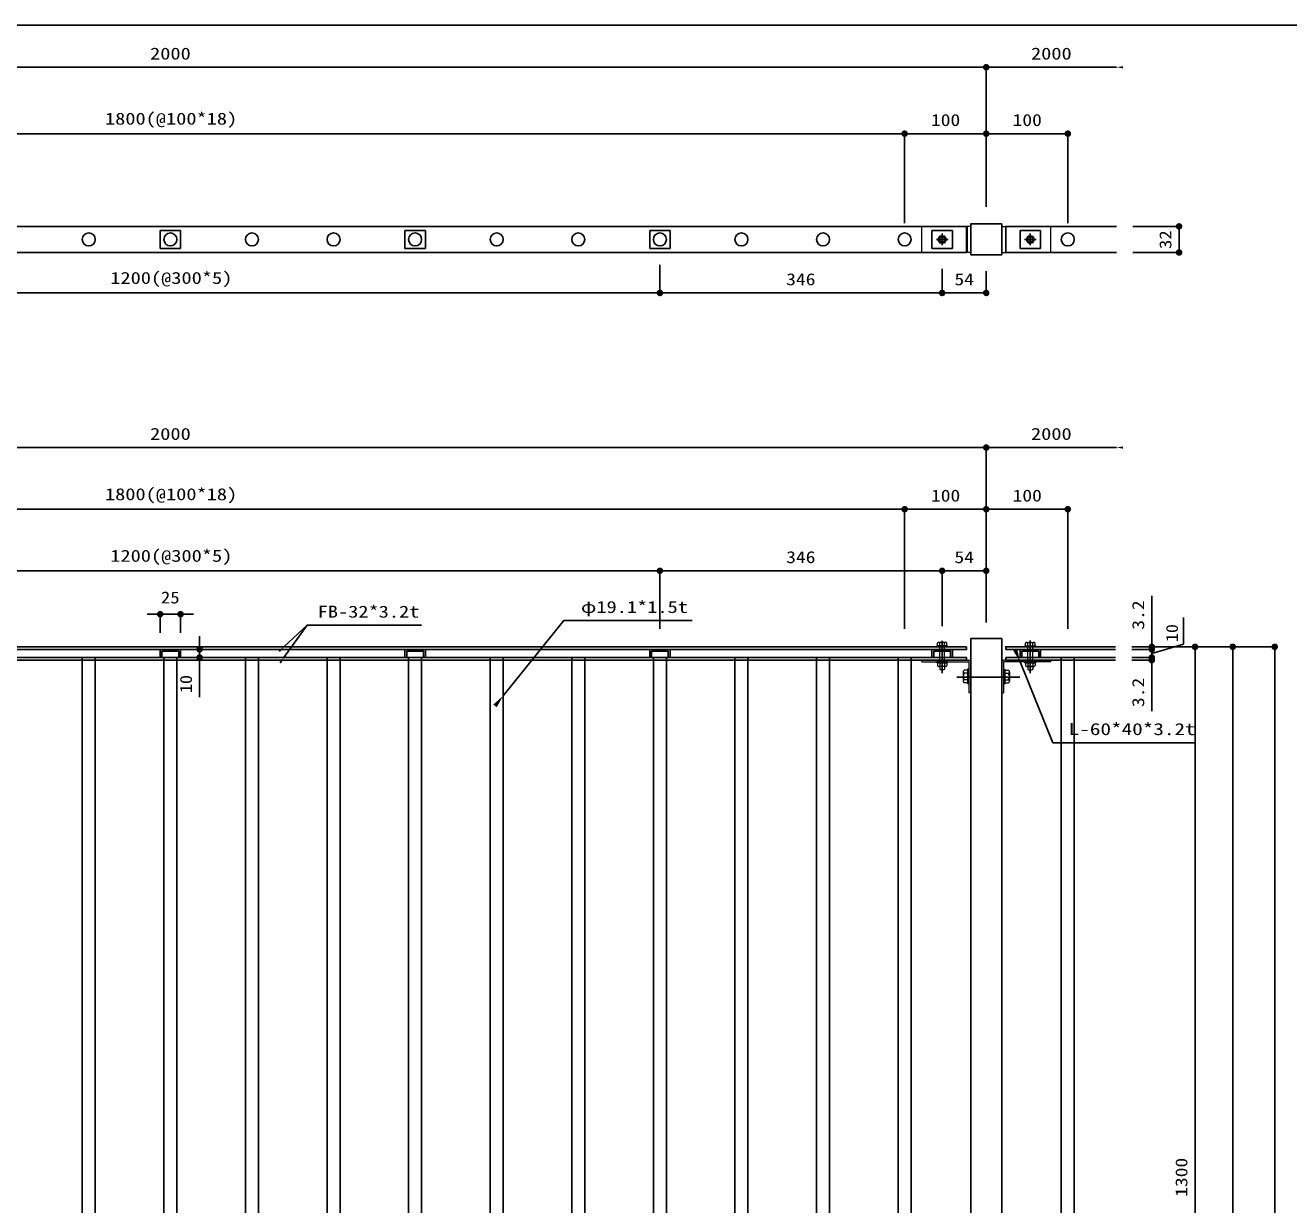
# Model space of a CAD drawing. Units: millimetres on the paper, scale 1:10. Extents: x -204 to 193, y -148 to 137.
# Drawn here: x -46.1 to 108.8, y -7.9 to 136.7 of the extents above; entities that cross this region are included whole.
import ezdxf
from ezdxf.enums import TextEntityAlignment as Align

# ---------------------------------------------------------------- set-up
doc = ezdxf.new("R2010")
doc.units = ezdxf.units.MM
doc.linetypes.add('CHAIN', pattern=[18.5, 12, -1.5, 3.5, -1.5])
doc.linetypes.add('DASHED_SPACED', pattern=[12, 6, -6])
for name, color, linetype, lineweight in [('0-1_0', 6, 'Continuous', 25), ('0-2_DIM1', 3, 'Continuous', 25), ('0-3_横桟', 2, 'Continuous', 25), ('0-4_文字', 7, 'Continuous', 25), ('0-6_ｾﾝﾀｰ', 1, 'CHAIN', 25), ('0-7_縦格子', 6, 'Continuous', 25), ('0-8_支柱', 60, 'Continuous', 25), ('0-A_下地', 30, 'Continuous', 9)]:
    doc.layers.add(name, color=color, linetype=linetype, lineweight=lineweight)
doc.styles.add('ＭＳ ゴシック', font='')
doc.styles.get('ＭＳ ゴシック').set_extended_font_data('MS Gothic')

# ---------------------------------------------------------------- blocks, each defined once
blk = doc.blocks.new('filled_dot')
at = {"color": 0, "linetype": 'Continuous', "lineweight": -2, "const_width": 1.25}
blk.add_lwpolyline([(-0.625, 0, 1), (0.625, 0, 1)], format="xyb", close=True, dxfattribs=at)
blk = doc.blocks.new('filled_arrow')
at = {"color": 0, "linetype": 'Continuous', "lineweight": -2}
blk.add_solid([(7.5, 1.25), (0, 0), (7.5, -1.25)], dxfattribs=at)

msp = doc.modelspace()

# ---------------------------------------------------------------- linework, layer by layer
at = {"layer": '0-1_0'}
msp.add_line((-203.738, 136.711), (193.168, 136.711), dxfattribs=at)
at = {"layer": '0-1_0', "color": 7}
msp.add_line((-14.357, 59.204), (-11.522, 63.159), dxfattribs=at)
msp.add_lwpolyline([(-14.357, 60.524), (-11.522, 63.159), (-10.722, 63.159), (2.489, 63.159)], dxfattribs=at)
at = {"layer": '0-2_DIM1'}
for p, q in [((71.724, 114.456), (71.724, 131.691)), ((71.724, 114.456), (71.724, 131.691)), ((-128.276, 131.566), (71.724, 131.566)), ((71.724, 131.566), (87.679, 131.566)), ((-118.276, 123.422), (61.724, 123.422)), ((61.724, 112.456), (61.724, 123.547)), ((61.724, 112.456), (61.724, 123.547)), ((61.724, 123.422), (71.724, 123.422)), ((71.724, 114.456), (71.724, 123.547)), ((71.724, 114.456), (71.724, 123.547)), ((71.724, 123.422), (81.724, 123.422)), ((81.724, 112.456), (81.724, 123.547)), ((89.679, 112.056), (95.487, 112.056)), ((95.362, 112.056), (95.362, 108.856)), ((89.679, 108.856), (95.487, 108.856)), ((31.724, 107.356), (31.724, 103.775)), ((31.724, 106.856), (31.724, 103.775)), ((66.324, 106.856), (66.324, 103.775)), ((66.324, 106.856), (66.324, 103.775)), ((71.724, 106.556), (71.724, 103.775)), ((-88.276, 103.9), (31.724, 103.9)), ((31.724, 103.9), (66.324, 103.9)), ((66.324, 103.9), (71.724, 103.9)), ((-128.276, 84.95), (71.724, 84.95)), ((71.724, 63.524), (71.724, 85.075)), ((71.724, 63.524), (71.724, 85.075)), ((71.724, 84.95), (87.679, 84.95)), ((61.724, 62.724), (61.724, 77.513)), ((61.724, 62.724), (61.724, 77.513)), ((71.724, 63.524), (71.724, 77.513)), ((71.724, 63.524), (71.724, 77.513)), ((81.724, 62.724), (81.724, 77.513)), ((-118.276, 77.388), (61.724, 77.388)), ((61.724, 77.388), (71.724, 77.388)), ((71.724, 77.388), (81.724, 77.388)), ((-88.276, 69.841), (31.724, 69.841)), ((31.724, 62.724), (31.724, 69.966)), ((31.724, 62.724), (31.724, 69.966)), ((66.324, 69.841), (31.724, 69.841)), ((66.324, 63.063), (66.324, 69.966)), ((66.324, 63.063), (66.324, 69.966)), ((71.724, 69.841), (66.324, 69.841)), ((71.724, 63.524), (71.724, 69.966)), ((92.021, 66.769), (92.021, 58.604)), ((-31.126, 64.524), (-25.426, 64.524)), ((-29.526, 62.218), (-29.526, 64.649)), ((-27.026, 62.218), (-27.026, 64.649)), ((-24.695, 61.818), (-24.695, 54.374)), ((-24.695, 61.804), (-24.695, 54.36)), ((89.579, 60.524), (97.446, 60.524)), ((89.579, 60.524), (92.146, 60.524)), ((89.579, 60.524), (102.064, 60.524)), ((89.579, 60.524), (107.209, 60.524)), ((92.021, 61.004), (92.021, 61.804)), ((92.021, 60.604), (92.021, 61.004)), ((92.021, 60.804), (92.021, 52.639)), ((97.321, 60.524), (97.321, -69.476)), ((101.939, 60.524), (101.939, -84.476)), ((107.084, 60.524), (107.084, -89.476)), ((-25.027, 60.218), (-24.57, 60.218)), ((-25.027, 59.218), (-24.57, 59.218)), ((-25.026, 60.204), (-24.57, 60.204)), ((-25.026, 59.204), (-24.57, 59.204)), ((89.579, 60.204), (92.146, 60.204)), ((89.579, 60.204), (92.146, 60.204)), ((89.579, 59.204), (92.146, 59.204)), ((89.579, 59.204), (92.146, 59.204)), ((89.579, 58.884), (92.146, 58.884)), ((92.021, 60.204), (92.021, 59.204)), ((92.021, 60.204), (92.021, 59.204)), ((92.021, 58.804), (92.021, 58.404)), ((92.021, 58.404), (92.021, 57.604))]:
    msp.add_line(p, q, dxfattribs=at)
msp.add_lwpolyline([(92.021, 59.704), (95.896, 60.867), (95.896, 64.11)], dxfattribs=at)
for centre, start, end in [((92.021, 60.204), 90, 270), ((92.021, 60.204), 270, 90), ((92.021, 59.204), 90, 270), ((92.021, 59.204), 270, 90)]:
    msp.add_arc(centre, 0.2, start, end, dxfattribs=at)
at = {"layer": '0-3_横桟'}
for p, q in [((-125.876, 112.056), (69.324, 112.056)), ((69.324, 108.856), (69.324, 112.056)), ((74.124, 108.856), (74.124, 112.056)), ((74.124, 112.056), (87.679, 112.056)), ((-125.876, 108.856), (69.324, 108.856)), ((74.124, 108.856), (87.679, 108.856)), ((-125.876, 59.204), (69.324, 59.204)), ((-125.876, 58.884), (69.324, 58.884)), ((69.324, 58.884), (69.324, 59.204)), ((74.124, 60.204), (87.579, 60.204)), ((74.124, 59.204), (87.579, 59.204)), ((74.124, 58.884), (74.124, 59.204)), ((74.124, 58.884), (87.579, 58.884))]:
    msp.add_line(p, q, dxfattribs=at)
at = {"layer": '0-3_横桟', "linetype": 'DASHED_SPACED'}
for points in [[(-29.526, 109.356), (-27.026, 109.356), (-27.026, 111.556), (-29.526, 111.556)], [(0.474, 109.356), (2.974, 109.356), (2.974, 111.556), (0.474, 111.556)], [(30.474, 109.356), (32.974, 109.356), (32.974, 111.556), (30.474, 111.556)], [(65.074, 109.356), (67.574, 109.356), (67.574, 111.556), (65.074, 111.556)], [(75.874, 109.356), (78.374, 109.356), (78.374, 111.556), (75.874, 111.556)]]:
    msp.add_lwpolyline(points, close=True, dxfattribs=at)
at = {"layer": '0-3_横桟'}
for points in [[(-125.876, 60.204), (-125.876, 60.524), (69.324, 60.524)], [(-125.876, 60.204), (69.324, 60.204), (69.324, 60.524)], [(74.124, 60.204), (74.124, 60.524), (87.579, 60.524)]]:
    msp.add_lwpolyline(points, dxfattribs=at)
for points in [[(-29.526, 59.204), (-29.526, 60.204), (-27.026, 60.204), (-27.026, 59.204), (-27.246, 59.204), (-27.246, 59.984), (-29.306, 59.984), (-29.306, 59.204)], [(0.474, 59.204), (0.474, 60.204), (2.974, 60.204), (2.974, 59.204), (2.754, 59.204), (2.754, 59.984), (0.694, 59.984), (0.694, 59.204)], [(30.474, 59.204), (30.474, 60.204), (32.974, 60.204), (32.974, 59.204), (32.754, 59.204), (32.754, 59.984), (30.694, 59.984), (30.694, 59.204)], [(65.074, 59.204), (65.074, 60.204), (67.574, 60.204), (67.574, 59.204), (67.354, 59.204), (67.354, 59.984), (65.294, 59.984), (65.294, 59.204)], [(75.874, 59.204), (75.874, 60.204), (78.374, 60.204), (78.374, 59.204), (78.154, 59.204), (78.154, 59.984), (76.094, 59.984), (76.094, 59.204)]]:
    msp.add_lwpolyline(points, close=True, dxfattribs=at)
at = {"layer": '0-4_文字'}
for points in [[(12.519, 54.524), (19.947, 63.731), (21.547, 63.731), (35.661, 63.731)], [(75.883, 58.664), (79.895, 48.763), (81.495, 48.763), (97.305, 48.763)]]:
    msp.add_lwpolyline(points, dxfattribs=at)
at = {"layer": '0-6_ｾﾝﾀｰ'}
for p, q in [((65.609, 110.456), (67.039, 110.456)), ((66.324, 109.741), (66.324, 111.171)), ((77.839, 110.456), (76.409, 110.456)), ((77.124, 109.741), (77.124, 111.171)), ((66.324, 57.309), (66.324, 61.264)), ((77.124, 57.309), (77.124, 61.299)), ((77.124, 57.309), (77.124, 60.09)), ((68.109, 56.784), (75.839, 56.784))]:
    msp.add_line(p, q, dxfattribs=at)
at = {"layer": '0-7_縦格子'}
for p, q in [((-39.071, 59.204), (-39.071, -69.256)), ((-37.481, -69.256), (-37.481, 59.204)), ((-29.071, 59.204), (-29.071, -69.256)), ((-27.481, -69.256), (-27.481, 59.204)), ((-19.071, 59.204), (-19.071, -69.256)), ((-17.481, -69.256), (-17.481, 59.204)), ((-9.071, 59.204), (-9.071, -69.256)), ((-7.481, -69.256), (-7.481, 59.204)), ((0.929, 59.204), (0.929, -69.256)), ((2.519, -69.256), (2.519, 59.204)), ((10.929, 59.204), (10.929, -69.256)), ((12.519, -69.256), (12.519, 59.204)), ((20.929, 59.204), (20.929, -69.256)), ((22.519, -69.256), (22.519, 59.204)), ((30.929, 59.204), (30.929, -69.256)), ((32.519, -69.256), (32.519, 59.204)), ((40.929, 59.204), (40.929, -69.256)), ((42.519, -69.256), (42.519, 59.204)), ((50.929, 59.204), (50.929, -69.256)), ((52.519, -69.256), (52.519, 59.204)), ((60.929, 59.204), (60.929, -69.256)), ((62.519, -69.256), (62.519, 59.204)), ((80.929, 59.204), (80.929, -69.256)), ((82.519, -69.256), (82.519, 59.204))]:
    msp.add_line(p, q, dxfattribs=at)
for centre in [(-38.276, 110.456), (-28.276, 110.456), (-18.276, 110.456), (-8.276, 110.456), (1.724, 110.456), (11.724, 110.456), (21.724, 110.456), (31.724, 110.456), (41.724, 110.456), (51.724, 110.456), (61.724, 110.456), (81.724, 110.456)]:
    msp.add_circle(centre, 0.795, dxfattribs=at)
at = {"layer": '0-8_支柱'}
for points in [[(69.824, 108.556), (73.624, 108.556), (73.624, 112.356), (69.824, 112.356)], [(69.824, -119.476), (73.624, -119.476), (73.624, 61.524), (69.824, 61.524)]]:
    msp.add_lwpolyline(points, close=True, dxfattribs=at)
at = {"layer": '0-A_下地', "linetype": 'DASHED_SPACED'}
for p, q in [((63.824, 108.856), (63.824, 112.056)), ((69.824, 112.056), (63.824, 112.056)), ((69.374, 112.056), (69.374, 108.856)), ((69.824, 112.056), (69.824, 108.856)), ((73.624, 112.056), (73.624, 108.856)), ((73.624, 112.056), (79.624, 112.056)), ((74.074, 112.056), (74.074, 108.856)), ((79.624, 108.856), (79.624, 112.056)), ((69.824, 108.856), (63.824, 108.856)), ((73.624, 108.856), (79.624, 108.856)), ((66.024, 58.644), (66.024, 60.524)), ((66.624, 58.644), (66.624, 60.524)), ((76.824, 58.644), (76.824, 60.524)), ((77.424, 58.644), (77.424, 60.524))]:
    msp.add_line(p, q, dxfattribs=at)
at = {"layer": '0-A_下地'}
for p, q in [((65.802, 110.456), (66.063, 110.907)), ((66.063, 110.004), (65.802, 110.456)), ((66.063, 110.907), (66.584, 110.907)), ((66.584, 110.004), (66.063, 110.004)), ((66.584, 110.907), (66.845, 110.456)), ((66.845, 110.456), (66.584, 110.004)), ((76.602, 110.456), (76.863, 110.907)), ((76.863, 110.004), (76.602, 110.456)), ((76.863, 110.907), (77.384, 110.907)), ((77.384, 110.004), (76.863, 110.004)), ((77.384, 110.907), (77.645, 110.456)), ((77.645, 110.456), (77.384, 110.004)), ((66.984, 60.644), (65.664, 60.644)), ((66.984, 60.644), (65.664, 60.644)), ((65.664, 60.524), (65.664, 60.644)), ((66.984, 60.524), (65.664, 60.524)), ((65.734, 60.644), (65.734, 60.955)), ((66.913, 60.644), (65.734, 60.644)), ((66.766, 61.063), (65.882, 61.063)), ((66.029, 60.644), (66.029, 60.955)), ((66.618, 60.644), (66.618, 60.955)), ((66.913, 60.644), (66.913, 60.955)), ((66.984, 60.524), (66.984, 60.644)), ((76.464, 60.644), (77.784, 60.644)), ((76.534, 60.644), (76.534, 60.955)), ((76.534, 60.644), (77.713, 60.644)), ((76.682, 61.063), (77.566, 61.063)), ((76.829, 60.644), (76.829, 60.955)), ((77.418, 60.644), (77.418, 60.955)), ((77.713, 60.644), (77.713, 60.955)), ((63.824, 58.884), (69.604, 58.884)), ((63.824, 58.664), (63.824, 58.884)), ((79.624, 58.884), (73.844, 58.884)), ((79.624, 58.664), (79.624, 58.884)), ((63.824, 58.664), (69.604, 58.664)), ((66.984, 58.664), (65.664, 58.664)), ((65.664, 58.544), (65.664, 58.664)), ((66.984, 58.544), (65.664, 58.544)), ((65.734, 58.544), (65.734, 58.233)), ((65.786, 58.544), (66.861, 58.544)), ((66.766, 58.125), (65.882, 58.125)), ((66.029, 58.544), (66.029, 58.233)), ((66.564, 57.684), (66.084, 57.684)), ((66.624, 57.834), (66.564, 57.684)), ((66.618, 58.544), (66.618, 58.233)), ((66.624, 58.125), (66.624, 57.834)), ((66.913, 58.544), (66.913, 58.233)), ((66.984, 58.544), (66.984, 58.664)), ((68.885, 57.474), (68.885, 56.295)), ((69.444, 57.67), (69.029, 57.67)), ((69.444, 57.764), (69.444, 56.004)), ((69.444, 57.67), (69.444, 56.098)), ((69.604, 58.664), (69.604, 54.884)), ((69.824, 58.664), (69.824, 54.884)), ((73.624, 58.664), (73.624, 54.884)), ((79.624, 58.664), (73.844, 58.664)), ((73.844, 58.664), (73.844, 54.884)), ((73.844, 57.764), (74.004, 57.764)), ((73.844, 57.764), (73.844, 56.004)), ((74.004, 57.764), (74.004, 56.004)), ((74.004, 57.764), (74.004, 56.004)), ((74.004, 57.67), (74.004, 56.098)), ((74.004, 57.67), (74.418, 57.67)), ((74.562, 57.474), (74.562, 56.295)), ((76.464, 58.544), (76.464, 58.664)), ((76.464, 58.664), (77.784, 58.664)), ((76.464, 58.544), (77.784, 58.544)), ((76.534, 58.544), (76.534, 58.233)), ((77.661, 58.544), (76.586, 58.544)), ((76.682, 58.125), (77.566, 58.125)), ((76.824, 58.125), (76.824, 57.834)), ((76.829, 58.544), (76.829, 58.233)), ((77.424, 57.834), (77.364, 57.684)), ((77.418, 58.544), (77.418, 58.233)), ((77.424, 58.125), (77.424, 57.834)), ((77.713, 58.544), (77.713, 58.233)), ((77.784, 58.544), (77.784, 58.664)), ((69.444, 57.277), (69.029, 57.277)), ((69.444, 56.491), (69.029, 56.491)), ((69.444, 56.098), (69.029, 56.098)), ((73.844, 56.004), (74.004, 56.004)), ((74.004, 57.277), (74.418, 57.277)), ((74.004, 56.491), (74.418, 56.491)), ((74.004, 56.098), (74.418, 56.098)), ((69.824, 54.884), (69.604, 54.884)), ((73.624, 54.884), (73.844, 54.884))]:
    msp.add_line(p, q, dxfattribs=at)
for points in [[(76.464, 60.524), (77.784, 60.524), (77.784, 60.644)], [(76.464, 60.524), (76.464, 60.644), (77.784, 60.644)], [(66.024, 58.125), (66.024, 57.834), (66.084, 57.684)], [(69.604, 57.764), (69.604, 56.004), (69.444, 56.004)], [(69.604, 57.764), (69.444, 57.764), (69.444, 56.004)], [(76.824, 57.834), (76.884, 57.684), (77.364, 57.684)]]:
    msp.add_lwpolyline(points, dxfattribs=at)
for centre, radius in [((66.324, 110.456), 0.451), ((66.324, 110.456), 0.3), ((77.124, 110.456), 0.451), ((77.124, 110.456), 0.3)]:
    msp.add_circle(centre, radius, dxfattribs=at)
for centre, radius, start, end in [((65.882, 60.908), 0.155, 17.74657, 162.25343), ((66.324, 60.606), 0.457, 49.83207, 130.16793), ((66.766, 60.908), 0.155, 17.74657, 162.25343), ((76.682, 60.908), 0.155, 17.74657, 162.25343), ((77.124, 60.606), 0.457, 49.83207, 130.16793), ((77.566, 60.908), 0.155, 17.74657, 162.25343), ((69.604, 58.664), 0.22, 0, 90), ((73.844, 58.664), 0.22, 90, 180), ((65.882, 58.28), 0.155, 197.74657, 342.25343), ((66.324, 58.582), 0.457, 229.83207, 310.16793), ((66.766, 58.28), 0.155, 197.74657, 342.25343), ((69.092, 57.474), 0.206, 107.74657, 252.25343), ((74.355, 57.474), 0.206, 287.74657, 72.25343), ((76.682, 58.28), 0.155, 197.74657, 342.25343), ((77.124, 58.582), 0.457, 229.83207, 310.16793), ((77.566, 58.28), 0.155, 197.74657, 342.25343), ((69.494, 56.884), 0.609, 139.83207, 220.16793), ((69.092, 56.295), 0.206, 107.74657, 252.25343), ((73.953, 56.884), 0.609, 319.83207, 40.16793), ((74.355, 56.295), 0.206, 287.74657, 72.25343)]:
    msp.add_arc(centre, radius, start, end, dxfattribs=at)

# ---------------------------------------------------------------- block references
at = {"layer": '0-1_0', "color": 7, "xscale": 0.107, "yscale": 0.107}
for p, rotation in [((-14.357, 60.524), 222.9), ((-14.357, 59.204), 234.4)]:
    msp.add_blockref('filled_arrow', p, dxfattribs=dict(at, rotation=rotation))
at = {"layer": '0-2_DIM1'}
for name, p, xscale, yscale in [('filled_dot', (71.724, 131.566), 0.32, 0.32), ('filled_arrow', (87.679, 131.566), 0.107, 0.107), ('filled_dot', (61.724, 123.422), 0.32, 0.32), ('filled_dot', (71.724, 123.422), 0.32, 0.32), ('filled_dot', (81.724, 123.422), 0.32, 0.32), ('filled_dot', (31.724, 103.9), 0.32, 0.32), ('filled_dot', (66.324, 103.9), 0.32, 0.32), ('filled_dot', (71.724, 103.9), 0.32, 0.32), ('filled_dot', (71.724, 84.95), 0.32, 0.32), ('filled_arrow', (87.679, 84.95), 0.107, 0.107), ('filled_dot', (61.724, 77.388), 0.32, 0.32), ('filled_dot', (71.724, 77.388), 0.32, 0.32), ('filled_dot', (81.724, 77.388), 0.32, 0.32), ('filled_dot', (31.724, 69.841), 0.32, 0.32), ('filled_dot', (66.324, 69.841), 0.32, 0.32), ('filled_dot', (71.724, 69.841), 0.32, 0.32), ('filled_dot', (-29.526, 64.524), 0.32, 0.32)]:
    msp.add_blockref(name, p, dxfattribs=dict(at, xscale=xscale, yscale=yscale))
at = {"layer": '0-2_DIM1', "xscale": 0.32, "yscale": 0.32}
for p, rotation in [((71.724, 131.566), 180), ((61.724, 123.422), 180), ((71.724, 123.422), 180), ((95.362, 112.056), 90), ((95.362, 108.856), 270), ((31.724, 103.9), 180), ((66.324, 103.9), 180), ((71.724, 84.95), 180), ((61.724, 77.388), 180), ((71.724, 77.388), 180), ((31.724, 69.841), 180), ((66.324, 69.841), 180), ((-27.026, 64.524), 180), ((-24.695, 60.218), 270), ((-24.695, 60.204), 270), ((92.021, 60.524), 270), ((92.021, 60.204), 90), ((97.321, 60.524), 90), ((101.939, 60.524), 90), ((107.084, 60.524), 90), ((-24.695, 59.218), 90), ((-24.695, 59.204), 90), ((92.021, 59.204), 270), ((92.021, 58.884), 90)]:
    msp.add_blockref('filled_dot', p, dxfattribs=dict(at, rotation=rotation))
at = {"layer": '0-4_文字', "xscale": 0.213, "yscale": 0.213}
for p, rotation in [((75.883, 58.664), 112.1), ((12.519, 54.524), 231.1)]:
    msp.add_blockref('filled_arrow', p, dxfattribs=dict(at, rotation=rotation))

# ---------------------------------------------------------------- texts
at = {"layer": '0-1_0', "color": 7, "style": 'ＭＳ ゴシック', "width": 1.25}
msp.add_text('FB-32*3.2t', height=1.466, dxfattribs=at).set_placement((-10.222, 63.659), align=Align.BOTTOM_LEFT)
at = {"layer": '0-2_DIM1', "style": 'ＭＳ ゴシック'}
for s, width, p in [('2000', 1.25, (-30.764, 132.066)), ('2000', 1.25, (77.214, 132.066)), ('1800(@100*18)', 1.25, (-36.292, 124.089)), ('100', 1.2, (64.952, 123.922)), ('100', 1.2, (74.952, 123.922)), ('1200(@300*5)', 1.25, (-35.642, 104.568)), ('346', 1.2, (47.201, 104.4)), ('54', 1.2, (67.826, 104.4)), ('2000', 1.25, (-30.764, 85.45)), ('2000', 1.25, (77.214, 85.45)), ('1800(@100*18)', 1.25, (-36.292, 78.055)), ('100', 1.2, (64.952, 77.888)), ('100', 1.2, (74.952, 77.888)), ('1200(@300*5)', 1.25, (-35.642, 70.509)), ('346', 1.2, (47.201, 70.341)), ('54', 1.2, (67.826, 70.341)), ('25', 1.15, (-29.439, 65.399))]:
    msp.add_text(s, height=1.466, dxfattribs=dict(at, width=width)).set_placement(p, align=Align.BOTTOM_LEFT)
for s, width, p in [('32', 1.15, (94.862, 109.283)), ('3.2', 1.2, (91.521, 62.624)), ('10', 1.1, (95.663, 61.113)), ('10', 1.1, (-25.195, 54.874)), ('10', 1.1, (-25.195, 54.86)), ('3.2', 1.2, (91.521, 53.139)), ('1300', 1.2, (96.821, -6.897))]:
    msp.add_text(s, height=1.466, rotation=90, dxfattribs=dict(at, width=width)).set_placement(p, align=Align.BOTTOM_LEFT)
at = {"layer": '0-4_文字', "style": 'ＭＳ ゴシック'}
for s, width, p in [('φ19.1*1.5t', 1.25, (22.047, 64.231)), ('L-60*40*3.2t', 1.3, (81.835, 49.263))]:
    msp.add_text(s, height=1.466, dxfattribs=dict(at, width=width)).set_placement(p, align=Align.BOTTOM_LEFT)

doc.saveas('drawing.dxf')
